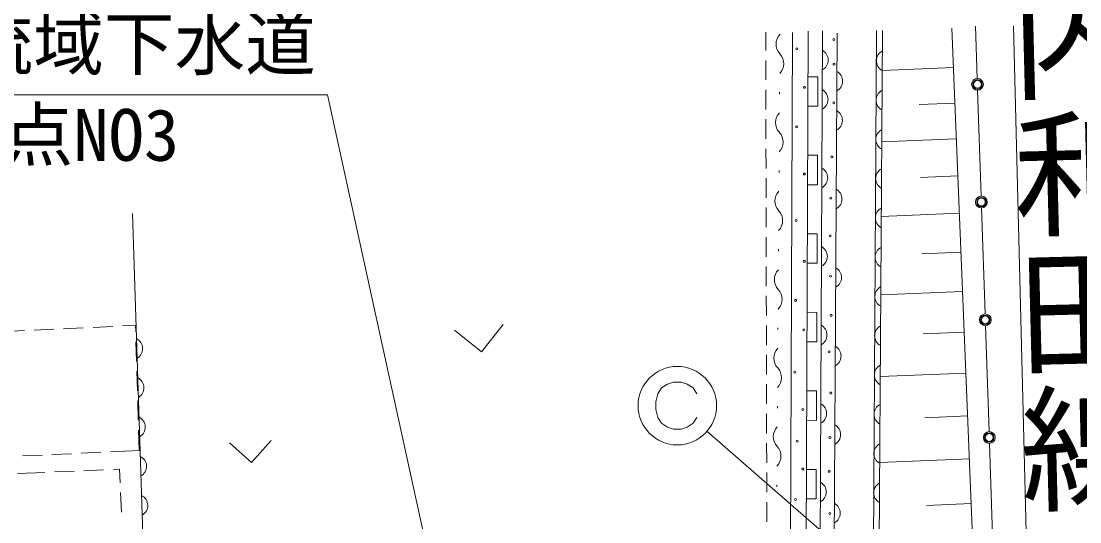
# Model space of a CAD drawing. Units: millimetres, scale not verified. Extents: x 40000 to 680000, y 20000 to 380000.
# Drawn here: x 423919 to 450886, y 321084 to 333835 of the extents above; entities that cross this region are included whole.
import ezdxf
from ezdxf.enums import TextEntityAlignment as Align

# ---------------------------------------------------------------- set-up
doc = ezdxf.new("R2010")
doc.units = ezdxf.units.MM
doc.header["$LTSCALE"] = 1000
for name, color, linetype, lineweight in [('M-BGD', 7, 'Continuous', 13), ('M-BMK-HTXT', 7, 'Continuous', 13), ('M-STR-HTXT', 7, 'Continuous', 13), ('M-STR-STRC', 7, 'Continuous', 13)]:
    doc.layers.add(name, color=color, linetype=linetype, lineweight=lineweight)
doc.styles.add('@ＭＳ ゴシック', font='')
doc.styles.add('ＭＳ ゴシック', font='')
doc.styles.get('@ＭＳ ゴシック').set_extended_font_data('@MS Gothic')
doc.styles.get('ＭＳ ゴシック').set_extended_font_data('MS Gothic')

msp = doc.modelspace()

# ---------------------------------------------------------------- linework, layer by layer
at = {"layer": 'M-BGD'}
for p, q in [((445618, 317986), (445710, 333600)), ((445858, 333597), (445759, 318101)), ((448288, 317415), (447624, 333654)), ((442886, 333087), (442884, 333552)), ((443516, 320129), (443567, 333550)), ((443914, 319670), (443967, 333581)), ((444266, 319238), (444331, 333585)), ((444619, 318902), (444702, 333528)), ((442887, 332337), (442886, 332837)), ((447665, 332655), (445852, 332581)), ((444212, 332419), (443962, 332420)), ((444210, 331669), (444212, 332419)), ((442889, 331587), (442888, 332087)), ((443239, 332029), (443239, 331979)), ((447702, 331748), (446796, 331711)), ((443960, 331670), (444210, 331669)), ((442891, 330837), (442890, 331337)), ((447739, 330842), (445840, 330764)), ((442893, 330087), (442891, 330587)), ((444205, 330419), (443955, 330420)), ((444202, 329669), (444205, 330419)), ((442894, 329337), (442893, 329837)), ((443225, 330029), (443225, 329979)), ((447778, 329892), (446829, 329853)), ((443952, 329670), (444202, 329669)), ((442896, 328587), (442895, 329087)), ((427208, 315007), (426751, 328936)), ((447817, 328943), (445828, 328862)), ((442898, 327837), (442897, 328337)), ((444197, 328419), (443947, 328420)), ((444194, 327669), (444197, 328419)), ((443211, 328029), (443211, 327979)), ((447857, 327949), (446863, 327908)), ((443944, 327670), (444194, 327669)), ((442900, 327087), (442899, 327587)), ((447898, 326954), (445815, 326869)), ((442902, 326337), (442900, 326837)), ((444190, 326419), (443940, 326420)), ((444187, 325669), (444190, 326419)), ((425750, 326037), (426250, 326061)), ((426499, 326073), (426832, 326089)), ((426832, 326089), (426837, 325922)), ((436196, 326107), (435647, 325414)), ((442903, 325587), (442902, 326087)), ((423253, 325919), (424002, 325955)), ((424252, 325967), (424751, 325990)), ((425001, 326002), (425500, 326026)), ((434955, 325963), (435647, 325414)), ((443197, 326029), (443197, 325979)), ((447940, 325913), (446899, 325871)), ((426844, 325672), (426859, 325172)), ((443937, 325670), (444187, 325669)), ((442905, 324837), (442904, 325337)), ((426866, 324922), (426881, 324422)), ((447983, 324872), (445802, 324783)), ((442907, 324087), (442906, 324587)), ((444182, 324419), (443932, 324420)), ((426889, 324172), (426903, 323673)), ((444179, 323669), (444182, 324419)), ((443183, 324029), (443183, 323979)), ((442909, 323337), (442908, 323837)), ((443929, 323670), (444179, 323669)), ((448027, 323782), (446937, 323737)), ((426911, 323423), (426926, 322902)), ((442911, 322587), (442909, 323087)), ((425200, 322820), (424700, 322796)), ((425949, 322855), (425449, 322832)), ((426926, 322902), (426198, 322867)), ((424450, 322784), (423951, 322761)), ((448072, 322691), (445788, 322598)), ((423829, 322316), (424519, 322344)), ((424769, 322354), (425269, 322375)), ((425518, 322385), (426018, 322406)), ((426268, 322416), (426426, 322423)), ((426426, 322423), (426440, 322081)), ((442912, 321837), (442911, 322337)), ((444174, 322419), (443924, 322420)), ((444171, 321669), (444174, 322419)), ((443169, 322029), (443169, 321979)), ((426450, 321831), (426471, 321332)), ((442914, 321087), (442913, 321587)), ((443921, 321670), (444171, 321669)), ((448119, 321549), (446977, 321503))]:
    msp.add_line(p, q, dxfattribs=at)
msp.add_lwpolyline([(429226, 323099), (429784, 322598), (430285, 323155)], dxfattribs=at)
for centre in [(444619, 333371), (443679, 333132), (444625, 332740), (443873, 332150), (444621, 331755), (443674, 331146), (444573, 330378), (443869, 329943), (444543, 329327), (443662, 328757), (444529, 328366), (443868, 327718), (444532, 327344), (443648, 326725), (444551, 326343), (443854, 325972), (444504, 325412), (443630, 324899), (444541, 324365), (443831, 323944), (443688, 323140), (444522, 323232), (443834, 322430), (444499, 322371), (443642, 321653), (444519, 321297)]:
    msp.add_circle(centre, 25.1, dxfattribs=at)
for centre, radius, start, end in [((443510, 333252), 362, 135.9976, 223.2033), ((444194, 332844), 283, 297.8118, 61.6669), ((445987, 332824), 283, 117.7063, 241.5613), ((442982, 332755), 362, 315.9976, 43.2032), ((444561, 332307), 283, 297.7473, 61.6023), ((444190, 331844), 283, 297.8118, 61.6669), ((445980, 331824), 283, 117.7063, 241.5613), ((443496, 331252), 362, 135.9976, 223.2033), ((444556, 331307), 283, 297.7473, 61.6023), ((442968, 330755), 362, 315.9976, 43.2032), ((445974, 330824), 283, 117.7063, 241.5613), ((444181, 329844), 283, 297.8118, 61.6669), ((445968, 329824), 283, 117.7063, 241.5613), ((444544, 329307), 283, 297.7473, 61.6023), ((443482, 329252), 362, 135.9976, 223.2033), ((445961, 328824), 283, 117.7063, 241.5613), ((442954, 328755), 362, 315.9976, 43.2032), ((444172, 327844), 283, 297.8118, 61.6669), ((445955, 327824), 283, 117.7063, 241.5613), ((443468, 327252), 362, 135.9976, 223.2033), ((444533, 327307), 283, 297.7473, 61.6023), ((442940, 326755), 362, 315.9976, 43.2032), ((445949, 326824), 283, 117.7063, 241.5613), ((444163, 325844), 283, 297.8118, 61.6669), ((445942, 325824), 283, 117.7063, 241.5613), ((426730, 325497), 283, 299.9508, 63.8058), ((443454, 325252), 362, 135.9976, 223.2033), ((444522, 325307), 283, 297.7473, 61.6023), ((442926, 324756), 362, 315.9976, 43.2032), ((445936, 324824), 283, 117.7063, 241.5613), ((426763, 324497), 283, 299.9508, 63.8058), ((444154, 323844), 283, 297.8118, 61.6669), ((445929, 323824), 283, 117.7063, 241.5613), ((426796, 323498), 283, 299.9508, 63.8058), ((443441, 323252), 362, 135.9976, 223.2033), ((444510, 323307), 283, 297.7473, 61.6023), ((445923, 322824), 283, 117.7063, 241.5613), ((442912, 322756), 362, 315.9976, 43.2032), ((426829, 322498), 283, 299.9508, 63.8058), ((444144, 321844), 283, 297.8118, 61.6669), ((445917, 321824), 283, 117.7063, 241.5613), ((426861, 321499), 283, 299.9508, 63.8058), ((444499, 321307), 283, 297.7473, 61.6023)]:
    msp.add_arc(centre, radius, start, end, dxfattribs=at)
at = {"layer": 'M-BMK-HTXT'}
msp.add_lwpolyline([(436178, 311600), (431723, 331959), (418823, 331959)], dxfattribs=at)
at = {"layer": 'M-STR-HTXT'}
msp.add_line((447643, 317950), (441381, 323392), dxfattribs=at)
at = {"layer": 'M-STR-STRC'}
for p, q in [((448274, 332376), (448229, 333706)), ((449632, 316449), (449196, 333710)), ((448374, 329378), (448284, 332076)), ((448474, 326380), (448384, 329078)), ((448574, 323381), (448484, 326080)), ((440233, 324493), (440133, 324343)), ((440383, 324593), (440233, 324493)), ((440533, 324643), (440383, 324593)), ((440733, 324643), (440533, 324643)), ((440883, 324593), (440733, 324643)), ((441033, 324493), (440883, 324593)), ((441133, 324343), (441033, 324493)), ((440133, 324343), (440083, 324143)), ((440083, 324143), (440083, 323943)), ((440083, 323943), (440133, 323743)), ((440133, 323743), (440233, 323593)), ((441033, 323593), (441133, 323743)), ((440233, 323593), (440383, 323493)), ((440383, 323493), (440533, 323443)), ((440533, 323443), (440733, 323443)), ((440733, 323443), (440883, 323493)), ((440883, 323493), (441033, 323593)), ((448674, 320383), (448584, 323081))]:
    msp.add_line(p, q, dxfattribs=at)
for centre, radius in [((448279, 332226), 150), ((448279, 332226), 120), ((448279, 332226), 100), ((448379, 329228), 150), ((448379, 329228), 120), ((448379, 329228), 100), ((448479, 326230), 150), ((448479, 326230), 120), ((448479, 326230), 100), ((440633, 324043), 1000), ((448579, 323231), 150), ((448579, 323231), 120), ((448579, 323231), 100)]:
    msp.add_circle(centre, radius, dxfattribs=at)

# ---------------------------------------------------------------- texts
at = {"layer": 'M-BMK-HTXT', "style": '@ＭＳ ゴシック'}
msp.add_text('市道宮河内和田線', height=2566, rotation=271.463, dxfattribs=at).set_placement((450404, 349221), align=Align.MIDDLE_LEFT)
at = {"layer": 'M-BMK-HTXT', "style": 'ＭＳ ゴシック'}
msp.add_text('接続点NO3', height=1320, dxfattribs=at).set_placement((419848, 329882), align=Align.BOTTOM_LEFT)
at = {"layer": 'M-STR-HTXT', "style": 'ＭＳ ゴシック'}
msp.add_text('周南流域下水道', height=1320, dxfattribs=at).set_placement((418823, 332209), align=Align.BOTTOM_LEFT)

doc.saveas('drawing.dxf')
